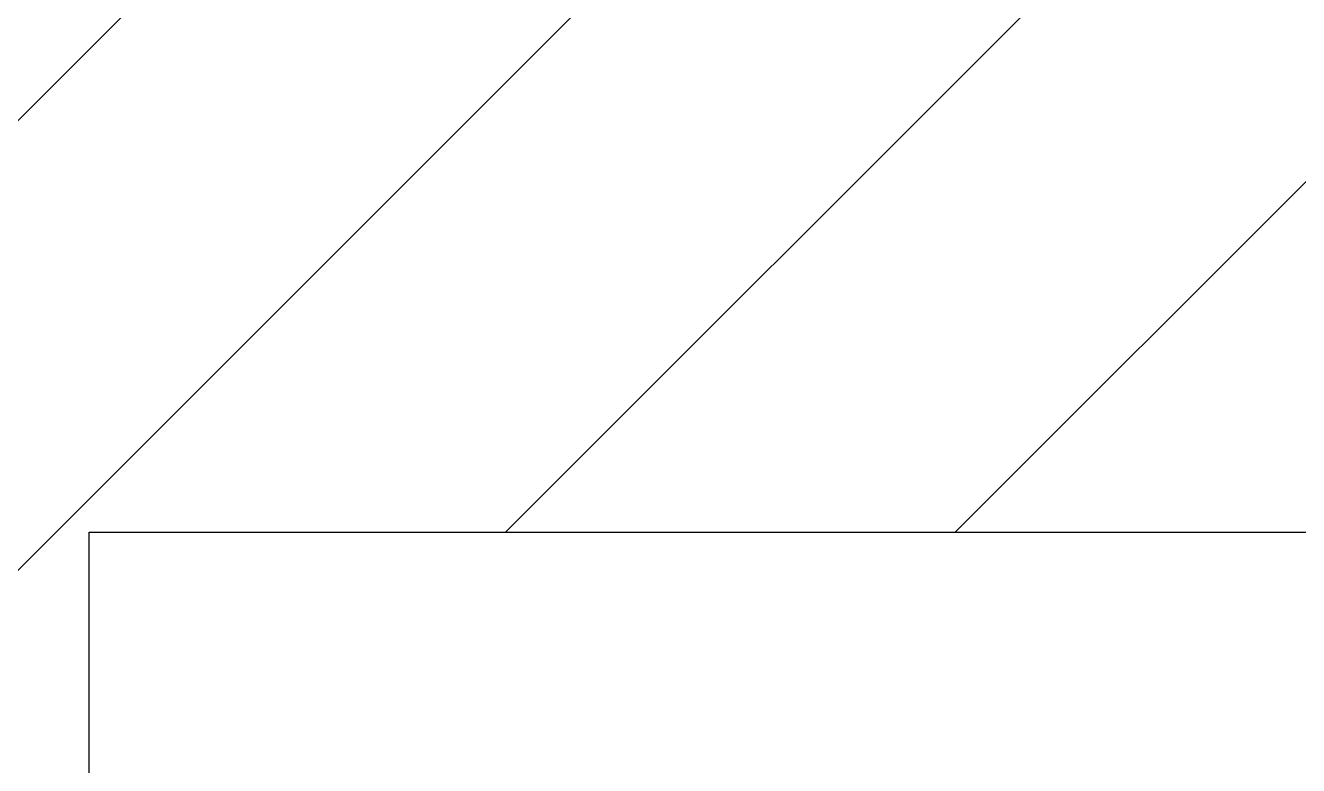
# Model space of a CAD drawing. Header units: millimetres. Extents: x -203524 to 13185, y 0 to 34178.
# Drawn here: x 6026.9 to 6277.1, y 4151.1 to 4296.6 of the extents above; entities that cross this region are included whole.
import ezdxf

# ---------------------------------------------------------------- set-up
doc = ezdxf.new("R2010")
doc.units = ezdxf.units.MM
doc.header["$MEASUREMENT"] = 0
doc.layers.get('0').update_dxf_attribs({"lineweight": 25})
doc.layers.add('D', color=3, linetype='Continuous', lineweight=13)

msp = doc.modelspace()

# ---------------------------------------------------------------- hatches: boundary and pattern name
at = {"layer": 'D'}
h = msp.add_hatch(dxfattribs=at)
h.set_pattern_fill('ANSI31', color=256, scale=500, style=0)
h.set_pattern_definition([(45, (223702.25, 22815.82), (-44.194174, 44.194174), [])])
h.paths.add_polyline_path([(6839.394, 4196.971), (6839.394, 3566.971), (6839.394, 3136.971), (6839.394, 2516.971), (6814.394, 2516.971), (6814.394, 2506.971), (6799.787, 2506.971), (6799.787, 2498.971), (6833.894, 2498.971), (6833.894, 2495.971), (6989.394, 2495.971), (6989.394, 4282.906), (7639.394, 4282.906), (7639.394, 5195.971), (5239.394, 5195.971), (5239.394, 4282.906), (5889.394, 4282.906), (5889.394, 2495.971), (6039.894, 2495.971), (6039.894, 2498.971), (6074.002, 2498.971), (6074.002, 2506.971), (6064.394, 2506.971), (6064.394, 2516.971), (6039.394, 2516.971), (6039.394, 3136.971), (6039.394, 3566.971), (6039.394, 4196.971)])

# ---------------------------------------------------------------- linework, layer by layer
for p, q in [((6039.394, 3566.971), (6039.394, 4196.971)), ((6039.394, 4196.971), (6839.394, 4196.971)), ((6039.394, 4196.971), (6839.394, 4196.971)), ((6039.394, 3566.971), (6039.394, 4196.971))]:
    msp.add_line(p, q)

doc.saveas('drawing.dxf')
